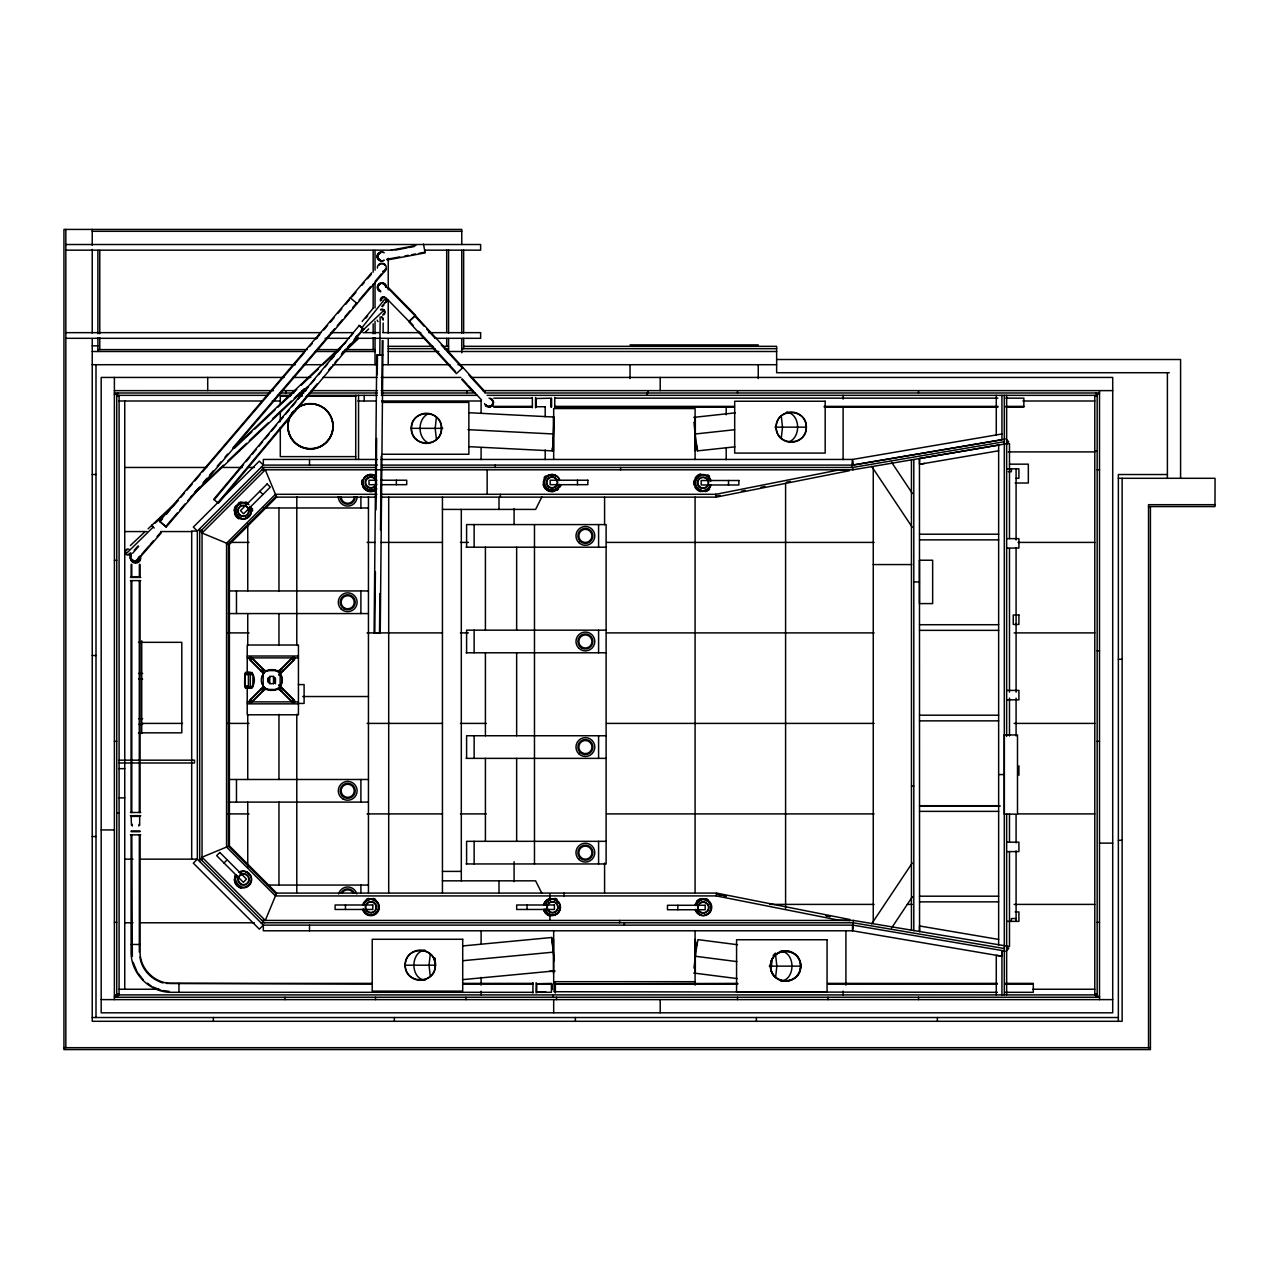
<?xml version="1.0" encoding="UTF-8"?>
<svg xmlns="http://www.w3.org/2000/svg" width="1279" height="1279" viewBox="0 0 1279 1279"><rect width="100%" height="100%" fill="white"/><g stroke="black" fill="none" stroke-linecap="round" stroke-linejoin="round"><path stroke-width="1.5" d="M245.248 673.569L244.721 686.455L245.632 688.118L246.607 687.335M244.705 676.911L244.801 673.745L245.632 672.434L246.607 673.202M246.415 687.335L246.415 685.912L248.206 685.912M246.415 673.202L246.415 674.641L248.206 674.641M247.439 673.202L248.414 672.434L248.414 688.118L247.439 687.335M249.325 673.202L250.3 672.434L250.3 688.118L249.325 687.335M251.308 687.335L252.283 687.335M251.308 673.202L252.283 673.202M251.963 687.335L251.963 685.912M251.963 673.202L251.963 674.641L250.172 674.641M536.604 983.743L551.425 983.407L551.425 992.296L536.844 992.296L545.781 991.96M996.277 994.902L996.277 955.301L1001.937 956.26L1001.953 950.521L1001.937 994.902M374.811 633.153L375.387 571.537M375.978 509.937L376.65 438.409M377.257 374.811L377.449 354.938L382.165 354.907M379.799 354.97L380.167 316.808M379.511 633.185L379.895 593.44M380.502 529.858L381.206 456.331M381.781 394.731L382.293 340.63M383.013 340.63L380.231 633.201L374.092 633.137L376.745 354.938L377.641 354.811M383.092 332.268L383.172 323.027M552.352 448.609L552.352 450.895L468.897 446.659M536.253 398.504L550.849 398.185L550.849 407.074M536.828 983.727L536.604 991.96M553.215 438.361L554.063 417.034L468.626 412.701M552.992 442.438L553.247 437.866M552.768 445.939L553.04 441.495M551.904 939.25L551.936 941.264M552.592 448.625L552.848 444.612M1004.303 950.921L852.997 925.133L853.413 920.432L1009.483 946.54L1009.483 851.606M552.688 446.995L552.352 450.895M716.56 893.094L849.816 919.505L849.64 920.432L838.784 920.193L716.288 895.908L716.56 893.094L276.632 893.094L229.389 845.867L229.389 544.358L276.632 497.131L376.506 497.131M693.969 968.091L696.463 947.931M772.324 958.611L770.933 969.866M411.358 428.337C410.623 408.96 442.262 408.96 441.527 428.337C442.262 447.714 410.623 447.714 411.358 428.337L442.726 428.337M405.203 965.197C404.468 945.836 436.107 945.836 435.372 965.197C436.107 984.574 404.468 984.574 405.203 965.197L434.684 965.197M806.33 427.154C807.065 446.531 775.426 446.531 776.161 427.154C775.426 407.777 807.065 407.777 806.33 427.154L774.962 427.154M800.67 966.141C801.405 985.517 769.766 985.517 770.502 966.141C769.766 946.764 801.405 946.764 800.67 966.141L769.303 966.141M770.438 965.965L771.077 961.6M734.945 446.835L697.423 450.895L697.439 448.721M696.336 948.858L696.991 944.478M138.787 826.01L139.075 824.3M696.799 945.789L697.439 941.84M853.477 925.213L852.517 930.792L263.33 930.792L263.33 925.133L197.35 859.152L197.35 531.089L263.33 465.092L377.401 465.092M137.333 562.184L140.035 557.98C141.17 565.989 129.195 559.467 132.44 561.113M139.699 559.69L140.035 557.98M436.363 417.673L435.18 428.337L436.363 439.001M430.224 954.534L429.025 965.197L430.224 975.877M781.325 437.818L782.508 427.154L781.325 416.49M697.199 943.438L697.982 939.633L737.519 944.717M775.666 976.804L776.849 966.141L775.666 955.477M276.632 893.094L265.281 920.432L202.05 857.202L229.389 845.867M851.542 467.459L852.517 459.449L1001.937 433.981M541.864 496.955L535.629 509.41L442.438 509.41M252.842 686.775L252.954 674.097L251.963 673.441M385.251 270.636L385.874 269.661M131.097 553.935L130.458 554.91A4.476 4.476 0 0 0 131.545 560.25L132.52 560.905A4.476 4.476 0 0 0 137.86 559.818L138.5 558.843A4.476 4.476 0 0 0 138.947 556.557M139.075 559.419L135.574 561.769M871.654 923.886L912.231 863.021M891.607 927.946L912.439 896.691M536.029 398.52L536.269 407.074L535.821 405.779M137.604 558.955L137.7 558.827A3.773 3.773 0 0 0 138.1 557.932M362.117 321.461L373.436 307.903M214.232 499.785L243.522 464.677M246.064 461.623L249.885 457.051M252.443 453.997L256.264 449.425M258.806 446.371L262.627 441.783M265.169 438.745L268.99 434.157M271.548 431.103L276.632 424.996M279.19 421.942L283.011 417.37M285.553 414.316L289.374 409.744M291.916 406.69L295.737 402.102M298.279 399.064L302.1 394.476M304.658 391.422L308.479 386.85M311.021 383.796L314.842 379.223M318.663 374.635L321.205 371.581M325.026 367.009L327.584 363.955M331.405 359.383L333.947 356.329M337.768 351.741L340.31 348.687M344.131 344.115L346.689 341.061M350.51 336.489L353.052 333.435M365.682 318.295L367.649 315.961M361.845 327.824L385.682 298.007M217.846 502.807L317.192 383.764M328.655 370.031L331.197 366.977M335.018 362.405L337.56 359.351M341.381 354.763L343.939 351.709M347.76 347.137L350.302 344.083M354.123 339.511L356.665 336.457M360.486 331.869L362.501 328.175M381.877 306.225L383.508 304.274M382.437 306.688L384.052 304.738M491.999 405.859L492.751 404.963M384.467 271.532L166.27 527.012L159.539 521.208L371.629 272.779M160.003 521.672L162.593 518.65M166.462 514.126L170.331 509.602M172.905 506.58L178.053 500.537M180.643 497.515L184.512 492.991M187.086 489.969L192.25 483.926M194.824 480.92L199.972 474.877M202.562 471.855L304.402 352.604M309.566 346.561L312.14 343.555M316.009 339.015L319.878 334.49M323.747 329.966L327.616 325.426M330.19 322.42L334.059 317.879M337.928 313.355L341.797 308.831M345.666 304.306L349.535 299.766M352.093 296.776L355.93 292.283M361.797 285.409L364.067 282.739M367.473 278.758L371.134 274.489M165.726 526.548L177.317 512.959M179.907 509.937L185.055 503.91M187.645 500.888L191.514 496.364M195.367 491.823L199.236 487.299M203.105 482.775L206.974 478.25M209.564 475.228L213.417 470.704M217.286 466.164L221.155 461.639M225.024 457.115L227.598 454.093M232.762 448.05L334.618 328.799M337.192 325.777L342.356 319.75M344.93 316.728L350.078 310.685M352.668 307.663L356.537 303.139M359.063 300.165L370.734 286.512M375.355 281.108L381.414 274.01M134.231 550.338L137.956 546.037M132.632 553.263L138.66 546.325M141.505 554.526L148.94 545.973M150.091 544.646L153.512 540.697M157.045 536.636L160.61 532.544M140.978 556.221L161.17 532.991M773.108 955.477L775.394 953.079M199.7 532.064L264.305 467.459M276.232 496.188L228.445 543.975L228.445 846.266L276.232 894.053M250.86 660.492L252.523 658.829M261.028 670.979L263.026 668.981M263.698 686.311L249.693 700.316L251.691 702.315L265.696 688.326M279.813 670.196L292.347 657.662L294.362 659.66L279.03 674.992M263.794 686.551L248.861 701.484L250.524 703.146L265.456 688.214M279.973 670.372L293.515 656.814L295.193 658.493L278.854 674.816M281.028 690.98L283.027 688.981M291.516 701.148L293.195 699.485M224.001 862.973L227.166 859.808M261.955 469.809L852.933 469.809L1006.653 443.701L1008.651 441.703L1005.838 438.889M1005.838 951.336L1008.651 948.538L1006.653 946.54M130.346 545.557L144.639 532.064M148.06 528.835L177.749 500.792M234.105 447.586L345.362 342.548M155.127 523.143L173.896 505.413M234.585 448.114L251.931 431.742M254.825 429.009L275.049 409.904M277.943 407.186L296.728 389.44M301.061 385.347L318.407 368.976M324.179 363.524L341.525 347.153M125.646 554.207L153.304 527.012M384.339 309.95L356.138 336.585L358.248 338.807L342.356 353.819M194.472 492.463L200.259 487.011M204.592 482.918L223.377 465.172M227.71 461.079L246.495 443.349M249.389 440.615L268.174 422.885M272.507 418.793L291.292 401.062M294.186 398.329L304.29 388.784M341.861 353.308L357.624 337.992M190.635 497.067L307.679 386.562M365.346 332.108L368.688 328.959M462.982 367.553L456.379 373.612L408.736 321.621L415.339 315.561L485.205 391.822M379.751 284.386L379.863 284.29A3.773 3.773 0 0 1 380.726 283.826M252.587 687.031L248.877 687.095M428.257 413.772C417.322 418.936 417.322 437.738 428.257 442.902M789.431 441.719C801.278 436.443 800.222 413.948 786.569 412.078M383.62 260.5L382.501 260.868A4.476 4.476 0 0 1 377.641 258.406L377.273 257.287A4.476 4.476 0 0 1 379.751 252.427L380.854 252.059A4.476 4.476 0 0 1 384.212 252.778M380.518 252.89L380.359 252.938A3.773 3.773 0 0 0 378.248 254.905M132.44 815.938L131.129 816.37L132.392 816.322M715.984 496.204L719.901 495.437M741.516 491.152L745.433 490.369M761.037 487.283L764.954 486.484M786.489 482.231L790.406 481.448M391.15 250.14L415.787 245.536M395.131 250.124L407.17 247.87M408.912 247.55L414.172 246.559M386.77 259.333L399.783 256.903M404.931 255.928L408.369 255.288M411.934 254.633L415.499 253.961M419.208 253.258L424.996 252.187M387.185 259.989L425.124 252.89L423.477 244.081M424.964 950.121C410.239 951.912 410.239 978.499 424.964 980.29M780.909 981.233C795.634 979.442 795.634 952.855 780.909 951.064M924.765 463.382L921.36 463.957L922.223 463.813M1004.303 439.321L852.517 465.092L381.398 465.092M381.75 467.459L852.725 467.459L1004.303 441.719M998.643 450.784L919.457 464.293L919.553 458.537L998.643 445.06L998.643 945.165M489.01 407.106L490.161 406.962M693.794 417.354L735.265 412.861M697.423 450.895L695.089 434.013L734.578 429.728M463.126 945.9L551.665 937.507L554.239 960.753M462.918 960.705L553.455 952.136M462.454 979.65L554.91 970.889M488.674 406.386L489.649 406.338M140.035 564.391L140.035 576.717L135.574 576.829L131.129 576.717L131.129 564.391M248.35 673.122L247.439 673.122M250.236 673.122L249.325 673.122M245.632 687.415L246.607 687.415M251.308 687.415L252.283 687.415M245.632 672.514L246.607 672.514M251.308 672.514L252.283 672.514M248.414 688.038L247.439 688.038M250.3 688.038L249.325 688.038M247.439 672.514L248.414 672.69M92.232 231.307L461.767 231.307M65.837 244.513L480.632 244.513L480.632 250.156L424.788 250.156M65.837 250.156L392.877 250.156M65.837 332.652L321.093 332.652M331.069 332.652L353.004 332.652M362.964 332.652L378.92 332.652M382.917 332.652L420.807 332.652M428.769 332.652L480.632 332.652L480.632 338.311L434.764 338.311M65.837 338.311L317.096 338.311M325.074 338.311L349.007 338.311M356.985 338.311L424.788 338.311M630.035 344.898L758.255 344.898M92.232 345.842L97.891 345.842M388.24 346.321L433.005 346.321M442.742 346.321L448.577 346.321M463.733 346.321L776.641 346.321L776.641 372.717L1169.278 372.717M388.24 348.671L434.956 348.671M444.676 348.671L448.577 348.671M461.767 348.671L776.641 348.671M97.891 349.615L307.248 349.615M317.224 349.615L339.159 349.615M345.138 349.615L375.035 349.615M92.232 351.501L305.329 351.501M315.226 351.501L337.208 351.501M343.172 351.501L375.035 351.501M388.24 351.501L438.841 351.501M447.986 351.501L776.641 351.501M776.641 359.511L1180.581 359.511L1180.581 478.298M92.232 364.707L295.369 364.707M303.347 364.707L323.267 364.707M332.732 364.707L376.602 364.707M382.581 364.707L449.984 364.707M457.946 364.707L776.641 364.707M284.066 377.433L101.185 377.433L101.185 1012.808L1112.714 1012.808L1112.714 377.433L470.816 377.433M292.747 377.433L310.717 377.433M322.692 377.433L377.145 377.433M381.142 377.433L460.872 377.433M114.375 390.639L273.498 390.623M281.46 390.623L295.417 390.623M301.86 390.639L305.841 390.639M311.373 390.623L377.449 390.639M381.142 390.623L472.91 390.639M482.807 390.623L1112.714 390.623M114.375 392.989L269.997 392.989M279.446 392.989L293.914 392.989M299.414 392.989L303.858 392.989M309.39 392.989L377.449 392.989M381.286 392.989L475.148 392.989M484.853 392.989L1099.508 392.989M1099.508 393.932L1097.158 393.932L1097.158 996.309L1099.508 996.309M114.391 394.396L116.741 394.396L116.741 996.309L114.391 996.309M267.455 395.339L117.684 395.339L117.684 392.989M277.447 395.339L291.42 395.339M297.415 395.339L302.084 395.339M307.392 395.339L377.289 395.339M381.286 395.339L477.147 395.339M487.059 395.339L1096.215 395.339L1096.215 392.989M116.741 396.282L119.091 396.282M290.221 396.282L280.293 396.282L280.293 404.068M296.184 396.282L302.132 396.282M306.097 396.282L355.722 396.282M1094.792 396.282L1097.158 396.282M493.774 398.153L532.368 398.153M554.766 398.153L997.908 398.153M1005.886 398.153L1023.855 398.153L1023.855 407.106L1005.886 407.106M119.091 400.998L262.307 400.998M272.251 400.998L280.213 400.998M357.784 400.998L375.674 400.998M381.654 400.998L481.096 400.998M1022.88 400.998L1094.792 400.998M382.293 402.405L468.865 402.405L468.865 454.253L382.293 454.253M493.47 406.386L532.368 406.386M554.766 406.386L734.418 406.386M824.236 406.386L997.908 406.386M1005.886 406.386L1023.855 406.386M545.206 406.738L536.269 406.738L536.205 405.827M493.774 407.106L532.368 407.106M554.766 407.106L734.418 407.106M824.236 407.106L997.908 407.106M1006.653 443.701L1009.483 443.701L1009.483 538.635M1094.792 450.959L1097.158 450.959M1008.236 451.903L1094.792 451.903M355.722 456.619L280.293 456.619L280.293 427.426M377.401 459.449L263.33 459.449L263.33 465.092L259.333 461.095L193.337 527.092L197.35 531.089L191.69 531.089L191.69 859.152M381.158 459.449L852.517 459.449L853.477 465.012L1001.937 439.72L1001.937 395.339M1009.483 464.165L1028.332 464.165L1028.332 483.014L1015.142 483.014M125.07 467.459L206.622 467.459M222.53 467.459L242.434 467.459M248.382 467.459L254.361 467.459M260.98 467.459L376.122 467.459M1006.653 468.865L1018.915 468.865L1018.915 478.298L1016.086 478.298M1097.158 469.809L1099.508 469.809M1008.22 471.695L1011.369 471.695L1011.369 468.865M92.232 474.525L96.005 474.525M1167.391 474.525L1118.358 474.525L1118.358 1021.297M1118.358 478.298L1215.05 478.298L1214.986 506.58L1148.526 506.58M376.937 480.217L369.007 480.217L369.007 484.693L376.937 484.693M380.71 480.217L406.706 480.217L406.706 484.693L380.71 484.693M376.953 494.302L275.449 494.302L226.559 543.191L226.559 847.05L275.449 895.939L716.288 895.908M380.934 494.302L715.936 494.302L838.305 470.048L849.16 469.809L849.336 470.736L716.176 497.131L380.502 497.131M1214.986 504.693L1148.526 504.693L1148.526 1047.693M263.346 507.987L368.448 507.987M125.038 531.568L146.925 531.568M160.61 531.568L192.298 531.568M919.457 534.206L998.643 534.206M1006.653 538.635L1018.915 538.635L1018.915 548.052L1006.653 548.052M919.457 539.866L998.643 539.866M229.357 542.408L249.021 542.408M367.073 542.408L374.939 542.408M380.838 542.408L442.438 542.408M460.456 542.408L468.402 542.408M606.55 542.408L874.117 542.408M1018.068 542.408L1094.792 542.408M466.116 547.204L606.118 547.204M114.391 560.314L116.741 560.314M873.253 564.567L911.751 564.567M131.129 576.717L140.035 576.717M130.41 577.437L140.754 577.437M130.41 580.618L140.754 580.618M913.798 581.913L919.457 581.913M228.925 590.946L368.448 590.946M228.445 613.568L368.448 613.568M919.457 624.712L998.643 624.712M606.118 630.163L466.595 630.163L466.595 652.786M919.457 630.355L998.643 630.355M227.39 632.897L249.021 632.897M367.073 632.897L442.438 632.897M460.456 632.897L468.402 632.897M606.55 632.897L874.117 632.897M1014.135 632.897L1094.792 632.897M138.5 642.33L181.794 642.33L181.794 732.835L138.5 732.835M1097.158 650.819L1099.508 650.819M466.116 652.786L606.118 652.786M92.232 655.519L96.005 655.519M247.231 656.015L298.439 656.015M247.231 657.886L298.439 657.886M1118.358 659.293L1122.131 659.293M245.568 673.202C257.511 666.871 257.031 693.65 245.568 687.335M138.596 673.441L142.656 673.441M138.676 679.101L142.656 679.101M298.439 684.585L304.098 684.585L304.098 703.434L298.439 703.434M246.415 687.111L244.96 686.535M1006.653 690.404L1018.915 690.404L1018.915 699.837L1006.653 699.837M302.771 696.527L368.448 696.527M247.231 701.883L298.439 701.883M247.231 703.85L298.439 703.85M919.457 715.201L998.643 715.201M138.596 718.686L142.656 718.686M919.457 720.86L998.643 720.86M141.729 723.402L182.481 723.402M227.39 723.402L249.021 723.402M367.073 723.402L442.438 723.402M460.456 723.402L486.276 723.402M606.55 723.402L874.117 723.402M1014.135 723.402L1094.792 723.402M138.676 724.346L142.656 724.346M606.118 735.745L466.595 735.745L466.595 758.367M114.391 741.308L116.741 741.308M1097.158 741.308L1099.508 741.308M466.116 758.367L606.118 758.367M119.091 760.174L194.52 760.174L194.52 762.987L119.091 762.987M119.091 768.647L124.75 768.647M998.643 774.562L1004.303 774.562M228.925 779.487L368.448 779.487M911.447 785.977L913.798 785.977M119.091 797.872L124.75 797.872M228.445 802.109L368.448 802.109M919.457 805.706L998.643 805.706M919.697 805.994L1000.354 805.994M919.457 811.366L998.643 811.366M130.41 812.485L140.754 812.485M116.741 812.964L119.091 812.964M227.39 813.908L249.021 813.908M367.073 813.908L442.438 813.908M460.456 813.908L486.276 813.908M606.55 813.908L874.117 813.908M1018.068 813.908L1094.792 813.908M130.41 815.666L140.754 815.666M138.724 815.938L140.035 816.37L131.129 816.386L131.465 825.323M101.185 829.927L114.391 829.927M131.129 830.966L140.035 830.966M131.129 831.686L140.035 831.686M130.41 834.867L140.754 834.867M92.232 836.53L96.005 836.53M1118.358 840.303L1122.131 840.303M606.118 841.326L466.595 841.326L466.595 863.949M1006.653 842.174L1018.915 842.174L1018.915 851.606L1006.653 851.606M1099.508 843.117L1112.714 843.117M125.07 859.152L133.032 859.152M140.978 859.152L197.35 859.152L193.337 863.149L259.333 929.146L263.33 925.133L852.997 925.133M466.116 863.949L606.118 863.949L606.118 524.582L466.595 524.582L466.595 547.204M442.438 871.399L461.303 871.399M442.438 880.831L535.629 880.831L541.864 893.286M267.263 885.068L368.448 885.068M919.457 896.195L998.643 896.195M919.457 901.855L998.643 901.855M769.846 904.397L874.117 904.397M907.307 904.397L912.167 904.397M1014.135 904.397L1094.792 904.397M1015.142 911.943L1018.915 911.943L1018.915 921.376L1006.653 921.376M1016.086 918.546L1011.369 918.546L1011.369 921.376M261.955 920.432L853.413 920.432M114.391 922.303L116.741 922.303M1097.158 922.303L1099.508 922.303M125.07 922.783L133.016 922.783M140.978 922.783L254.361 922.783M260.98 922.783L853.205 922.783L1004.303 948.522M131.097 944.462L140.05 944.462M549.331 971.337L554.718 971.337M553.679 981.696L695.089 981.696M371.853 983.375L171.402 983.343C154.631 983.455 139.955 968.779 140.05 952.008L140.05 834.867M463.334 983.375L532.943 983.375M737.775 983.375L554.079 983.967L737.775 984.095M827.625 983.375L997.348 983.375M1005.326 983.375L1033.288 983.375L1033.288 992.328L1005.326 992.328M536.844 983.743L545.781 983.743M371.853 984.095L166.398 983.423M463.334 984.095L532.943 984.095M536.828 984.063L552.144 984.063M827.625 984.095L997.348 984.095M1005.326 984.095L1033.288 984.095M119.091 989.243L158.884 989.243M1032.872 989.243L1094.792 989.243M532.943 992.328L170.81 992.312C149.675 992.264 131.145 973.735 131.097 952.599L131.097 834.867M997.348 992.328L554.079 991.721M116.741 993.959L119.091 993.959M1094.792 993.959L1097.158 993.959M115.334 994.902L1096.215 994.902L1096.215 997.252M114.391 997.252L1099.508 997.252M101.185 999.618L1112.714 999.618M92.232 1017.524L1118.358 1017.524M63.95 1047.693L1150.413 1047.693M247.439 687.415L248.414 687.622M250.172 687.111L249.085 686.679M382.869 354.986L377.545 354.875M138.771 816.322L140.035 816.386M468.002 429.648L553.455 433.981M695.328 956.26L736.88 961.6M693.714 973.031L737.2 978.611M163.088 990.554L168.924 991.321M998.643 939.425L919.457 925.948L919.553 931.688L919.457 458.522M1001.937 956.26L852.517 930.792L852.517 925.133M244.641 683.498L244.721 676.911M229.389 544.358L202.05 533.039L265.281 469.809L276.632 497.131M163.104 982.991C151.354 979.586 141.425 969.354 139.987 957.012M153.176 987.004L161.138 990.298M383.764 263.682L384.739 264.321M152.681 526.404L151.689 525.413L153.016 526.756M357.816 338.248L356.697 337.16M359.271 325.521L213.689 499.338L218.389 503.255L363.588 329.279L358.871 325.346L359.975 326.225M147.469 983.199L151.577 986.349M131.753 559.483L132.52 560.106A3.773 3.773 0 0 0 133.432 560.49M491.376 398.776L492.271 399.528M485.668 405.587L486.564 406.338M350.27 297.799L357.081 303.603M360.774 326.912L359.575 325.905M159.459 521.208L166.27 527.012M259.797 491.296L262.962 494.461M291.516 658.829L293.195 660.492M281.028 668.981L283.027 670.979M264.241 670.196L251.691 657.662L249.693 659.66L263.698 673.649M279.03 684.984L294.362 700.316L292.347 702.315L278.358 688.326M264.066 670.372L250.524 656.814L248.861 658.493L263.794 673.425M278.854 685.16L295.193 701.484L293.515 703.146L278.582 688.214M261.028 688.981L263.026 690.98M250.86 699.485L252.523 701.148M199.7 858.177L264.305 922.783M491.392 399.688L491.28 399.576A3.773 3.773 0 0 0 490.273 399.016M486.675 405.539L485.972 404.835A3.773 3.773 0 0 0 486.803 405.635M388.528 287.663L415.531 315.242L409.136 321.509L386.114 297.991M387.809 287.951L415.02 315.737M151.737 525.349L154.247 528.035M414.812 316.057L424.068 326.161M426.722 329.055L434.652 337.72M441.271 344.946L462.454 368.048M468.977 375.179L484.837 392.477M409.264 321.125L413.245 325.458M418.537 331.245L455.58 371.677M462.183 378.888L467.011 384.148M468.21 385.459L481.512 399.975M461.671 379.383L473.582 392.397M138.116 973.207L143.36 980.05M132.361 559.85L132.073 559.419A3.789 3.789 0 0 0 139.363 557.98M891.607 462.295L912.439 493.55M871.654 466.355L912.231 527.22M133.112 962.272L137.061 971.832M696.703 446.899L697.199 448.865M551.873 939.25L552.896 946.7M697.039 448.369L696.368 444.532M132.073 824.3L132.361 826.01M493.326 401.478L493.486 402.629M132.329 956.436L131.817 834.867M695.089 434.013L693.953 422.182M552.848 946.7L553.263 950.297M434.812 957.875L435.563 965.357M434.956 959.074L435.42 963.327M435.308 969.274L434.268 957.939M852.725 467.459L852.933 469.809M551.665 937.507L551.665 938.61M1167.391 372.717L1167.391 478.298M1150.413 506.58L1150.413 1049.579L63.95 1049.579L63.95 229.421L461.767 229.421L461.767 244.513M1122.131 478.298L1122.131 1021.297L92.232 1021.297L92.232 339.127M1099.508 390.623L1099.508 999.618M1094.792 395.339L1094.792 994.902M1018.915 765.817L1018.915 775.25M1016.086 468.865L1016.086 539.962M1016.086 547.86L1016.086 692.131M1016.086 698.11L1016.086 735.953M1016.086 815.059L1016.086 842.909M1016.086 850.871L1016.086 921.376M1009.483 548.611L1009.483 692.131M1009.483 698.11L1009.483 735.985M1009.483 813.732L1009.483 841.63M1006.653 395.339L1006.653 736.368M1006.653 813.732L1006.653 994.902M1004.303 395.339L1004.303 994.902M996.277 395.339L996.277 434.956M937.363 1017.524L937.363 1021.297M918.514 390.623L918.514 392.989M918.514 997.252L918.514 999.618M913.798 459.481L913.798 930.712M911.447 459.88L911.447 930.313M873.253 467.666L873.253 922.591M845.915 930.584L845.915 985.15M843.101 395.339L843.101 399.112M843.101 407.042L843.101 459.657M843.101 991.129L843.101 994.902M828.009 997.252L828.009 999.618M785.594 483.382L785.594 908.33M758.255 364.707L758.255 378.552M756.369 1017.524L756.369 1021.297M737.503 390.623L737.503 392.989M737.503 997.252L737.503 999.618M728.518 480.504L728.518 484.981M726.2 407.042L726.2 414.828M726.2 447.97L726.2 459.657M695.328 417.034L695.328 450.975M695.328 939.298L695.328 973.239M695.089 459.449L695.089 408.545L553.679 408.545L553.679 459.449M695.089 497.147L695.089 892.598M695.089 930.584L695.089 985.15M677.838 905.276L677.838 909.753M660.204 377.433L660.204 390.623M660.204 999.618L660.204 1012.808M647.957 390.639L647.957 392.989M646.886 392.989L646.886 395.339M630.035 364.707L630.035 378.552M624.392 922.783L624.392 925.133M620.619 467.459L620.619 469.809M619.675 920.432L619.675 922.783M604.583 497.147L604.583 524.694M604.583 863.085L604.583 892.598M598.588 524.582L598.588 547.204M598.588 630.163L598.588 652.786M598.588 735.745L598.588 758.367M598.588 841.326L598.588 863.949M577.484 480.217L577.484 484.693M575.374 1017.524L575.374 1021.297M564.055 893.094L564.055 895.908M556.509 997.252L556.509 999.618M555.342 982.688L555.342 993.016M554.766 397.465L554.766 407.793M554.079 984.686L554.079 991.017M553.679 930.584L553.679 983.199M553.679 999.618L553.679 1012.808M553.455 417.002L553.455 450.943M553.455 939.266L553.455 973.207M553.215 994.902L553.215 997.252M552.144 984.702L552.144 989.546M551.585 398.185L551.585 407.074M549.906 894.037L549.906 898.993M549.906 915.46L549.906 920.432M545.206 407.042L545.206 416.778M545.206 449.92L545.206 459.657M536.125 982.688L536.125 993.016M535.549 397.465L535.549 407.793M534.478 524.582L534.478 863.949M532.943 982.688L532.943 993.016M532.368 397.465L532.368 407.793M527.06 904.988L527.06 909.465M516.652 547.204L516.652 630.163M516.652 652.786L516.652 735.745M516.652 758.367L516.652 841.326M514.094 508.562L514.094 524.486M514.094 861.742L514.094 881.663M500.361 494.302L500.361 497.131M499.002 497.499L499.002 509.41M499.002 880.831L499.002 892.742M495.229 465.092L495.229 467.459M487.155 469.809L487.155 494.318M485.412 547.204L485.412 630.163M485.412 652.786L485.412 735.745M485.412 758.367L485.412 841.326M481.096 401.19L481.096 412.877M481.096 447.97L481.096 459.657M481.096 930.584L481.096 944.222M481.096 977.364L481.096 985.15M481.096 991.129L481.096 994.902M474.141 524.582L474.141 547.204M474.141 630.163L474.141 652.786M474.141 735.745L474.141 758.367M474.141 841.326L474.141 863.949M466.947 390.639L466.947 392.989M466.02 997.252L466.02 999.618M463.653 250.029L463.653 332.956M463.653 338.359L463.653 348.671M461.767 250.396L461.767 333.179M461.767 338.855L461.767 352.876M461.303 509.41L461.303 880.831M448.577 249.933L448.577 333.179M448.577 338.455L448.577 352.876M446.691 249.933L446.691 332.556M446.691 338.359L446.691 346.321M442.438 497.147L442.438 892.742M396.346 480.217L396.346 484.693M394.364 1017.524L394.364 1021.297M388.704 497.147L388.704 892.598M388.24 258.294L388.24 289.821M388.24 299.686L388.24 333.179M388.24 339.079L388.24 364.707M375.514 997.252L375.514 999.618M375.035 250.364L375.035 270.221M375.035 281.94L375.035 307.935M375.035 321.349L375.035 333.739M375.035 337.704L375.035 364.707M373.164 250.364L373.164 272.203M373.164 284.114L373.164 307.935M373.164 323.811L373.164 333.739M373.164 337.704L373.164 349.615M368.448 496.684L368.448 892.614M364.195 395.339L364.195 400.998M360.902 496.684L360.902 507.987M360.902 590.946L360.902 613.568M360.902 779.487L360.902 802.109M360.902 885.068L360.902 892.614M358.552 395.339L358.552 459.449M355.722 395.339L355.722 459.449M345.458 904.988L345.458 909.465M309.518 459.449L309.518 465.092M309.518 925.133L309.518 930.792M296.792 496.684L296.792 645.176M296.792 714.306L296.792 892.614M285.952 390.639L285.952 392.989M285.009 997.252L285.009 999.618M280.293 411.854L280.293 421.59M278.966 507.987L278.966 590.946M278.966 613.568L278.966 645.176M278.966 714.306L278.966 779.487M278.966 802.109L278.966 885.068M275.417 678.158L275.417 683.801M273.53 676.271L273.53 683.801M269.757 676.271L269.757 683.801M267.871 678.158L267.871 681.915M252.283 672.93L251.308 672.93M252.283 687.846L251.308 687.846M250.3 672.69L249.325 672.69M250.3 687.622L249.325 687.622M247.742 523.798L247.742 590.946M247.742 613.568L247.742 645.176M247.742 714.306L247.742 779.487M247.742 802.109L247.742 867.29M247.231 674.337L247.231 645.016L298.439 645.016L298.439 714.785L247.231 714.785L247.231 686.583M246.607 672.93L245.632 672.93M246.607 687.846L245.632 687.846M244.721 683.514L244.721 686.327M236.471 590.946L236.471 613.568M236.471 779.487L236.471 802.109M213.369 1017.524L213.369 1021.297M207.71 377.433L207.71 390.623M202.05 529.714L202.05 860.527M199.7 528.739L199.7 861.502M178.948 983.343L178.948 992.328M141.729 640.763L141.729 733.443M140.035 580.618L140.035 812.517M139.683 816.386L139.683 825.323M139.363 564.391L139.363 576.733M139.299 580.618L139.299 812.517M139.331 834.867L139.331 952.056M131.785 564.391L131.785 576.733M131.801 580.618L131.801 812.517M131.066 580.618L131.066 812.517M124.75 400.998L124.75 989.243M119.091 395.339L119.091 994.902M117.684 994.902L117.684 997.252M114.391 377.433L114.391 999.618M99.778 250.364L99.778 333.739M99.778 337.704L99.778 349.615M97.891 250.364L97.891 333.739M97.891 337.704L97.891 351.501M96.005 364.707L96.005 1017.524M92.232 229.421L92.232 245.376M92.232 249.373L92.232 333.148M65.837 229.421L65.837 1047.693M380.119 259.893A3.773 3.773 0 0 1 378.152 257.782M377.929 256.823A3.773 3.773 0 0 1 377.96 255.832M384.212 260.149A4.476 4.476 0 0 1 377.113 257.015A4.476 4.476 0 0 1 383.38 252.443M380.646 260.197A3.773 3.773 0 0 1 380.534 252.906M381.622 316.696A3.07 3.07 0 0 1 383.092 320.198M378.024 321.589A3.07 3.07 0 0 1 377.177 320.134M381.797 317.592A2.35 2.35 0 0 1 382.517 319.318M279.35 672.658A10.376 10.376 0 0 1 279.35 687.319M277.207 688.965A10.376 10.376 0 0 1 266.831 688.965M263.042 685.176A10.376 10.376 0 0 1 262.003 682.666M262.003 677.294A10.376 10.376 0 0 1 263.042 674.8M266.831 671.011A10.376 10.376 0 0 1 277.207 671.011M249.917 507.108A7.546 7.546 0 0 1 245.344 518.155M241.427 518.155A7.546 7.546 0 0 1 236.855 507.108M238.054 505.541A7.546 7.546 0 0 1 241.427 503.59M245.344 503.59A7.546 7.546 0 0 1 247.151 504.342M250.316 506.868A8.01 8.01 0 0 1 244.769 518.762A8.01 8.01 0 0 1 235.496 509.49A8.01 8.01 0 0 1 247.391 503.942M238.789 518.842A9.193 9.193 0 0 1 234.505 513.263M234.201 510.881A9.193 9.193 0 0 1 235.432 506.276M238.789 502.919A9.193 9.193 0 0 1 241.012 501.992M245.76 501.992A9.193 9.193 0 0 1 247.982 502.919M252.267 508.498A9.193 9.193 0 0 1 252.571 510.881M250.86 881.343A7.546 7.546 0 0 1 245.52 886.667M241.619 886.667A7.546 7.546 0 0 1 236.295 881.343M236.295 877.426A7.546 7.546 0 0 1 237.047 875.619M239.812 872.854A7.546 7.546 0 0 1 241.619 872.102M245.52 872.102A7.546 7.546 0 0 1 250.86 877.426M239.573 872.438A8.01 8.01 0 0 1 251.467 877.986A8.01 8.01 0 0 1 242.179 887.274A8.01 8.01 0 0 1 236.631 875.38M241.203 888.265A9.193 9.193 0 0 1 234.377 879.392M234.697 877.01A9.193 9.193 0 0 1 235.608 874.788M559.323 484.405A7.546 7.546 0 0 1 549.458 489.553A7.546 7.546 0 0 1 545.206 479.273A7.546 7.546 0 0 1 555.805 475.932M558.571 478.698A7.546 7.546 0 0 1 559.323 480.504M559.77 484.533A8.01 8.01 0 0 1 547.444 489.026A8.01 8.01 0 0 1 547.444 475.9A8.01 8.01 0 0 1 559.77 480.392M560.905 484.837A9.193 9.193 0 0 1 559.994 487.059M558.539 488.962A9.193 9.193 0 0 1 556.637 490.417M554.415 491.344A9.193 9.193 0 0 1 543.159 484.837M544.071 477.866A9.193 9.193 0 0 1 545.541 475.964M376.218 487.795A7.546 7.546 0 0 1 364.355 486.228M363.604 484.405A7.546 7.546 0 0 1 363.604 480.504M364.355 478.698A7.546 7.546 0 0 1 374.651 475.932M376.554 488.13A8.01 8.01 0 0 1 365.218 488.13A8.01 8.01 0 0 1 365.218 476.795A8.01 8.01 0 0 1 376.554 476.795M375.482 490.417A9.193 9.193 0 0 1 362.932 487.059M362.005 484.837A9.193 9.193 0 0 1 362.005 480.089M710.341 484.709A7.546 7.546 0 0 1 705.017 490.033M701.116 490.033A7.546 7.546 0 0 1 701.116 475.468M705.017 475.468A7.546 7.546 0 0 1 710.341 480.792M710.804 484.821A8.01 8.01 0 0 1 698.462 489.313A8.01 8.01 0 0 1 698.462 476.188A8.01 8.01 0 0 1 710.804 480.68M709.557 489.249A9.193 9.193 0 0 1 705.432 491.632M700.684 491.632A9.193 9.193 0 0 1 695.105 487.347M694.177 485.125A9.193 9.193 0 0 1 694.177 480.376M695.105 478.154A9.193 9.193 0 0 1 700.684 473.869M707.655 474.797A9.193 9.193 0 0 1 709.557 476.252M378.2 905.276A7.546 7.546 0 0 1 372.876 914.517A7.546 7.546 0 0 1 363.636 909.177M364.387 903.454A7.546 7.546 0 0 1 368.96 899.936M372.876 899.936A7.546 7.546 0 0 1 377.449 903.454M363.172 905.148A8.01 8.01 0 0 1 375.514 900.656A8.01 8.01 0 0 1 375.514 913.798A8.01 8.01 0 0 1 363.172 909.305M366.322 899.265A9.193 9.193 0 0 1 368.544 898.354M373.292 898.354A9.193 9.193 0 0 1 375.514 899.265M708.63 902.191A7.546 7.546 0 0 1 708.63 912.854M707.063 914.053A7.546 7.546 0 0 1 705.257 914.805M701.34 914.805A7.546 7.546 0 0 1 696.016 909.465M696.016 905.564A7.546 7.546 0 0 1 701.34 900.224M705.257 900.224A7.546 7.546 0 0 1 707.063 900.992M695.552 905.436A8.01 8.01 0 0 1 707.895 900.96A8.01 8.01 0 0 1 707.895 914.085A8.01 8.01 0 0 1 695.552 909.593M696.799 901.024A9.193 9.193 0 0 1 700.924 898.641M705.672 898.641A9.193 9.193 0 0 1 707.895 899.553M559.786 905.276A7.546 7.546 0 0 1 554.462 914.517A7.546 7.546 0 0 1 545.222 909.177M545.973 903.454A7.546 7.546 0 0 1 550.562 899.936M554.462 899.936A7.546 7.546 0 0 1 559.035 903.454M544.758 905.148A8.01 8.01 0 0 1 557.1 900.656A8.01 8.01 0 0 1 557.1 913.798A8.01 8.01 0 0 1 544.758 909.305M550.13 916.1A9.193 9.193 0 0 1 543.623 909.609M543.623 904.845A9.193 9.193 0 0 1 550.13 898.354M554.878 898.354A9.193 9.193 0 0 1 557.1 899.265M543.607 909.417A8.489 8.489 0 0 0 549.602 915.428L551.793 915.716A8.489 8.489 0 0 0 560.282 907.227A8.489 8.489 0 0 0 551.793 898.737L549.602 899.025A8.489 8.489 0 0 0 543.607 905.036M362.612 905.036A8.489 8.489 0 0 1 375.658 900.272A8.489 8.489 0 0 1 375.658 914.181A8.489 8.489 0 0 1 362.612 909.417M695.073 905.036A8.489 8.489 0 0 1 708.134 900.272A8.489 8.489 0 0 1 708.134 914.181A8.489 8.489 0 0 1 695.073 909.417M710.996 485.189A8.489 8.489 0 0 1 697.934 489.937A8.489 8.489 0 0 1 697.934 476.044A8.489 8.489 0 0 1 710.996 480.792M559.994 485.189A8.489 8.489 0 0 1 547.556 490.337A8.489 8.489 0 0 1 545.797 476.987A8.489 8.489 0 0 1 559.147 478.746M238.757 872.118A8.489 8.489 0 0 1 251.355 878.002A8.489 8.489 0 0 1 241.523 887.834A8.489 8.489 0 0 1 235.64 875.236M250.348 506.516A8.489 8.489 0 0 1 243.745 519.21A8.489 8.489 0 0 1 235.032 507.859A8.489 8.489 0 0 1 249.005 504.757M376.793 488.994A8.489 8.489 0 0 1 365.346 489.489A8.489 8.489 0 0 1 363.844 478.122A8.489 8.489 0 0 1 375.035 475.644M386.37 299.782A2.35 2.35 0 0 1 385.842 301.492M381.686 300.197A2.35 2.35 0 0 1 381.718 299.59M382.229 298.471A2.35 2.35 0 0 1 383.22 297.783M387.073 299.718A3.07 3.07 0 0 1 384.308 303.043M380.982 300.261A3.07 3.07 0 0 1 384.547 296.968M386.418 299.606A3.07 3.07 0 0 1 385.73 301.844M385.139 302.388A3.07 3.07 0 0 1 384.435 302.755M380.502 300.933A3.07 3.07 0 0 1 384.659 297.096M381.03 300.101A2.35 2.35 0 0 1 383.156 297.527M385.714 299.67A2.35 2.35 0 0 1 385.698 300.277M139.683 556.269A4.445 4.445 0 0 1 137.013 562.184A4.445 4.445 0 0 1 131.289 559.131M385.427 268.91A3.773 3.773 0 0 1 382.821 271.26M378.808 265.424A3.773 3.773 0 0 1 379.463 264.705M380.295 264.177A3.773 3.773 0 0 1 383.188 264.066M384.052 264.529A3.773 3.773 0 0 1 384.771 265.185M377.369 268.078A4.476 4.476 0 0 1 381.222 263.298A4.476 4.476 0 0 1 386.226 266.831A4.476 4.476 0 0 1 382.997 272.059M137.093 559.594A3.773 3.773 0 0 1 136.293 560.186M131.177 558.699A3.773 3.773 0 0 1 131.257 554.926M140.354 555.997A5.164 5.164 0 0 1 135.574 563.144A5.164 5.164 0 0 1 130.81 555.997M492.719 403.061A3.773 3.773 0 0 1 487.523 406.035M491.871 400.135A3.773 3.773 0 0 1 492.463 401.126M489.01 398.153A4.476 4.476 0 0 1 493.47 402.309A4.476 4.476 0 0 1 489.649 407.058A4.476 4.476 0 0 1 484.629 403.604M386.482 287.439A4.476 4.476 0 0 0 385.89 285.185L385.203 284.258A4.476 4.476 0 0 0 379.799 283.49L378.872 284.194A4.476 4.476 0 0 0 378.088 289.582L378.792 290.525A4.476 4.476 0 0 0 380.79 291.692A4.476 4.476 0 0 1 377.465 286.624A4.476 4.476 0 0 1 382.277 282.947A4.476 4.476 0 0 1 386.354 287.407M380.375 290.797A3.773 3.773 0 0 1 379.559 290.253L378.888 289.534A3.773 3.773 0 0 1 378.44 288.654M378.584 285.761A3.773 3.773 0 0 1 379.128 284.945M382.677 283.682A3.773 3.773 0 0 1 384.435 284.514L385.107 285.249A3.773 3.773 0 0 1 385.762 287.088M380.582 290.941A3.773 3.773 0 0 1 378.168 288.047M378.344 286.096A3.773 3.773 0 0 1 380.295 283.986M383.188 283.858A3.773 3.773 0 0 1 385.299 285.825M380.487 309.502A3.07 3.07 0 0 1 384.867 311.021A3.07 3.07 0 0 1 382.725 315.13M384.371 311.5A2.35 2.35 0 0 1 384.371 312.715M383.716 313.835A2.35 2.35 0 0 1 383.204 314.186M380.918 310.062A2.35 2.35 0 0 1 383.332 310.11M129.962 553.152A2.35 2.35 0 0 1 128.476 554.271M125.886 553.152A2.35 2.35 0 0 1 127.372 549.682M130.906 552.896A3.07 3.07 0 0 1 126.365 554.622M125.806 554.175A3.07 3.07 0 0 1 128.843 549.075M296.073 409.072A22.383 22.383 0 0 1 332.252 421.047A22.383 22.383 0 0 1 305.297 448.002A22.383 22.383 0 0 1 293.323 411.822M295.913 408.88A22.622 22.622 0 0 1 332.476 420.999A22.622 22.622 0 0 1 305.249 448.226A22.622 22.622 0 0 1 293.131 411.662M295.913 409.12A22.622 22.622 0 0 1 332.62 421.878A22.622 22.622 0 0 1 303.986 448.13A22.622 22.622 0 0 1 294.474 410.447M338.599 893.941A9.433 9.433 0 0 1 356.809 893.941M341.989 893.094A6.603 6.603 0 0 1 353.42 893.094M341.173 892.614A7.546 7.546 0 0 1 354.235 892.614M354.299 496.684A6.603 6.603 0 0 1 347.696 503.286A6.603 6.603 0 0 1 341.109 496.684M355.242 496.684A7.546 7.546 0 0 1 347.696 504.23A7.546 7.546 0 0 1 340.166 496.684M357.129 496.684A9.433 9.433 0 0 1 347.696 506.1A9.433 9.433 0 0 1 338.28 496.684M919.457 560.234L919.457 603.592L932.647 603.592L932.647 560.234L919.457 560.234M1004.303 734.961L1004.303 814.147L1017.492 814.147L1017.492 734.961L1004.303 734.961M267.135 483.958L240.468 510.625L243.634 513.79L270.301 487.123L267.135 483.958M219.828 852.469L216.663 855.635L243.33 882.302L246.495 879.137L219.828 852.469M825.179 401.238L734.69 401.238L734.69 453.086L825.179 453.086L825.179 401.238M587.86 480.217L550.146 480.217L550.146 484.693L587.86 484.693L587.86 480.217M738.878 480.504L701.18 480.504L701.18 484.981L738.878 484.981L738.878 480.504M1018.915 614.991L1013.256 614.991L1013.256 624.424L1018.915 624.424L1018.915 614.991M280.133 670.612L263.154 670.612L263.154 689.461L280.133 689.461L280.133 670.612M372.797 904.988L335.098 904.988L335.098 909.465L372.797 909.465L372.797 904.988M554.399 904.988L516.684 904.988L516.684 909.465L554.399 909.465L554.399 904.988M705.177 905.276L667.478 905.276L667.478 909.753L705.177 909.753L705.177 905.276M462.71 939.282L372.221 939.282L372.221 991.129L462.71 991.129L462.71 939.282M827.065 939.745L736.576 939.745L736.576 992.072L827.065 992.072L827.065 939.745M726.264 896.003L716.464 894.053L726.264 895.971M830.055 916.547L826.138 915.78L830.055 916.547M849.64 920.432L845.723 919.649L849.64 920.432M363.636 329.215L362.533 328.351L363.636 329.215M716.176 497.131L715.872 494.318L716.176 497.131M268.974 682.698A3.773 3.773 0 0 0 275.289 681.02A3.773 3.773 0 0 0 270.668 676.399A3.773 3.773 0 0 0 268.974 682.698M264.305 687.367A10.376 10.376 0 0 0 281.668 682.714A10.376 10.376 0 0 0 268.958 670.02A10.376 10.376 0 0 0 264.305 687.367M239.381 514.877A5.66 5.66 0 0 0 248.845 512.335A5.66 5.66 0 0 0 241.923 505.413A5.66 5.66 0 0 0 239.381 514.877M239.637 514.622A5.292 5.292 0 0 0 248.494 512.239A5.292 5.292 0 0 0 242.019 505.765A5.292 5.292 0 0 0 239.637 514.622M239.573 883.389A5.66 5.66 0 0 0 249.037 880.847A5.66 5.66 0 0 0 242.115 873.925A5.66 5.66 0 0 0 239.573 883.389M239.828 883.118A5.292 5.292 0 0 0 248.686 880.751A5.292 5.292 0 0 0 242.211 874.276A5.292 5.292 0 0 0 239.828 883.118M549.203 487.363A5.66 5.66 0 0 0 557.692 482.455A5.66 5.66 0 0 0 549.203 477.563A5.66 5.66 0 0 0 549.203 487.363M549.394 487.043A5.292 5.292 0 0 0 557.324 482.455A5.292 5.292 0 0 0 549.394 477.882A5.292 5.292 0 0 0 549.394 487.043M366.881 486.468A5.66 5.66 0 0 0 376.346 483.926A5.66 5.66 0 0 0 369.423 477.003A5.66 5.66 0 0 0 366.881 486.468M368.24 487.043A5.292 5.292 0 0 0 376.17 482.455A5.292 5.292 0 0 0 368.24 477.882A5.292 5.292 0 0 0 368.24 487.043M699.069 486.755A5.66 5.66 0 0 0 708.518 484.213A5.66 5.66 0 0 0 701.595 477.291A5.66 5.66 0 0 0 699.069 486.755M699.325 486.484A5.292 5.292 0 0 0 708.166 484.117A5.292 5.292 0 0 0 701.691 477.643A5.292 5.292 0 0 0 699.325 486.484M366.913 911.224A5.66 5.66 0 0 0 376.378 908.698A5.66 5.66 0 0 0 369.455 901.759A5.66 5.66 0 0 0 366.913 911.224M367.169 910.968A5.292 5.292 0 0 0 376.026 908.602A5.292 5.292 0 0 0 369.551 902.111A5.292 5.292 0 0 0 367.169 910.968M699.293 911.511A5.66 5.66 0 0 0 708.758 908.985A5.66 5.66 0 0 0 701.835 902.047A5.66 5.66 0 0 0 699.293 911.511M699.549 911.256A5.292 5.292 0 0 0 708.406 908.889A5.292 5.292 0 0 0 701.931 902.414A5.292 5.292 0 0 0 699.549 911.256M548.499 911.224A5.66 5.66 0 0 0 557.964 908.698A5.66 5.66 0 0 0 551.041 901.759A5.66 5.66 0 0 0 548.499 911.224M548.771 910.968A5.292 5.292 0 0 0 557.612 908.602A5.292 5.292 0 0 0 551.137 902.111A5.292 5.292 0 0 0 548.771 910.968M778.048 978.979A15.076 15.076 0 0 0 800.67 965.917A15.076 15.076 0 0 0 778.048 952.855A15.076 15.076 0 0 0 778.048 978.979M412.749 978.259A15.076 15.076 0 0 0 435.372 965.197A15.076 15.076 0 0 0 412.749 952.136A15.076 15.076 0 0 0 412.749 978.259M774.93 976.804A15.076 15.076 0 0 0 800.158 970.058A15.076 15.076 0 0 0 781.693 951.576A15.076 15.076 0 0 0 774.93 976.804M780.574 437.818A15.076 15.076 0 0 0 805.818 431.055A15.076 15.076 0 0 0 787.336 412.589A15.076 15.076 0 0 0 780.574 437.818M415.771 439.001A15.076 15.076 0 0 0 441.015 432.238A15.076 15.076 0 0 0 422.534 413.772A15.076 15.076 0 0 0 415.771 439.001M578.716 753.715A9.433 9.433 0 0 0 594.495 749.494A9.433 9.433 0 0 0 582.936 737.951A9.433 9.433 0 0 0 578.716 753.715M582.089 752.771A6.603 6.603 0 0 0 591.985 747.048A6.603 6.603 0 0 0 582.089 741.34A6.603 6.603 0 0 0 582.089 752.771M580.042 752.388A7.546 7.546 0 0 0 592.673 749.014A7.546 7.546 0 0 0 583.432 739.774A7.546 7.546 0 0 0 580.042 752.388M578.716 859.312A9.433 9.433 0 0 0 594.495 855.075A9.433 9.433 0 0 0 582.936 843.532A9.433 9.433 0 0 0 578.716 859.312M580.714 857.298A6.603 6.603 0 0 0 591.761 854.34A6.603 6.603 0 0 0 583.672 846.266A6.603 6.603 0 0 0 580.714 857.298M580.042 857.969A7.546 7.546 0 0 0 592.673 854.596A7.546 7.546 0 0 0 583.432 845.355A7.546 7.546 0 0 0 580.042 857.969M578.716 648.133A9.433 9.433 0 0 0 594.495 643.913A9.433 9.433 0 0 0 582.936 632.37A9.433 9.433 0 0 0 578.716 648.133M580.714 646.135A6.603 6.603 0 0 0 591.761 643.177A6.603 6.603 0 0 0 583.672 635.103A6.603 6.603 0 0 0 580.714 646.135M581.609 648.005A7.546 7.546 0 0 0 592.928 641.466A7.546 7.546 0 0 0 581.609 634.944A7.546 7.546 0 0 0 581.609 648.005M578.716 542.552A9.433 9.433 0 0 0 594.495 538.331A9.433 9.433 0 0 0 582.936 526.788A9.433 9.433 0 0 0 578.716 542.552M582.089 541.609A6.603 6.603 0 0 0 591.985 535.885A6.603 6.603 0 0 0 582.089 530.177A6.603 6.603 0 0 0 582.089 541.609M580.042 541.225A7.546 7.546 0 0 0 592.673 537.835A7.546 7.546 0 0 0 583.432 528.611A7.546 7.546 0 0 0 580.042 541.225M342.996 798.975A9.433 9.433 0 0 0 357.129 790.806A9.433 9.433 0 0 0 342.996 782.636A9.433 9.433 0 0 0 342.996 798.975M344.403 796.513A6.603 6.603 0 0 0 354.299 790.806A6.603 6.603 0 0 0 344.403 785.082A6.603 6.603 0 0 0 344.403 796.513M342.372 796.13A7.546 7.546 0 0 0 354.986 792.756A7.546 7.546 0 0 0 345.746 783.515A7.546 7.546 0 0 0 342.372 796.13M341.045 608.932A9.433 9.433 0 0 0 356.809 604.695A9.433 9.433 0 0 0 345.266 593.152A9.433 9.433 0 0 0 341.045 608.932M344.403 607.973A6.603 6.603 0 0 0 354.299 602.265A6.603 6.603 0 0 0 344.403 596.542A6.603 6.603 0 0 0 344.403 607.973M343.939 608.788A7.546 7.546 0 0 0 355.242 602.265A7.546 7.546 0 0 0 343.939 595.726A7.546 7.546 0 0 0 343.939 608.788"/></g></svg>
